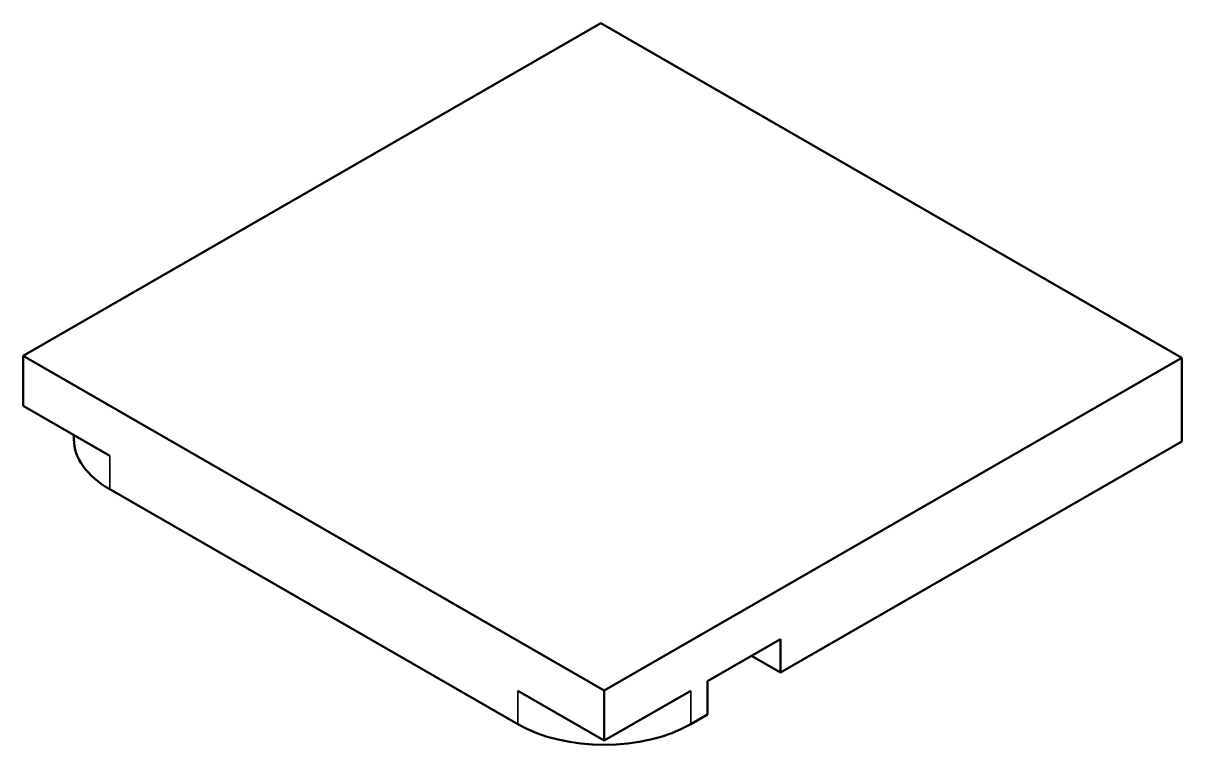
# Model space of a CAD drawing. Header units: millimetres. Extents: x 171 to 615, y 148 to 315.
# Drawn here: x 461.1 to 517.9, y 271.2 to 306.5 of the extents above; entities that cross this region are included whole.
import ezdxf

# ---------------------------------------------------------------- set-up
doc = ezdxf.new("R2010")
doc.units = ezdxf.units.MM
doc.layers.add('Visible (ANSI)', color=7, linetype='Continuous', lineweight=50)
doc.layers.add('Visible Narrow (ANSI)', color=7, linetype='Continuous', lineweight=35)

msp = doc.modelspace()

# ---------------------------------------------------------------- linework, layer by layer
at = {"layer": 'Visible (ANSI)'}
for p, q in [((489.41716, 306.53151), (461.13289, 290.24369)), ((517.87746, 290.14232), (489.41716, 306.53151)), ((461.13289, 290.24369), (489.59319, 273.85449)), ((461.13289, 287.79105), (461.13289, 290.24369)), ((489.59319, 273.85449), (517.87746, 290.14232)), ((517.87746, 286.05458), (517.87746, 290.14232)), ((465.37553, 285.34787), (461.13289, 287.79105)), ((463.61817, 286.15595), (463.61817, 286.35987)), ((498.21834, 274.73365), (517.87746, 286.05458)), ((465.37553, 283.71278), (485.35055, 272.20993)), ((498.21834, 276.36874), (494.64395, 274.31039)), ((498.21834, 274.73365), (498.21834, 276.36874)), ((496.79864, 275.55119), (498.21834, 274.73365)), ((494.64395, 272.6753), (494.64395, 274.31039)), ((489.59319, 271.40185), (485.35055, 273.84502)), ((489.59319, 271.40185), (489.59319, 273.85449)), ((493.83583, 273.84502), (489.59319, 271.40185)), ((493.83583, 272.20993), (494.64395, 272.6753))]:
    msp.add_line(p, q, dxfattribs=at)
for centre, major_axis, start_param, end_param in [((469.61817, 286.15595), (-6, 0), 0, 0.78539816), ((489.59319, 274.6531), (6, 0), 3.92699082, 5.49778714)]:
    msp.add_ellipse(centre, major_axis=major_axis, ratio=0.5758617, start_param=start_param, end_param=end_param, dxfattribs=at)
at = {"layer": 'Visible Narrow (ANSI)'}
for p, q in [((465.37553, 283.71278), (465.37553, 285.34787)), ((485.35055, 272.20993), (485.35055, 273.84502)), ((493.83583, 272.20993), (493.83583, 273.84502))]:
    msp.add_line(p, q, dxfattribs=at)

doc.saveas('drawing.dxf')
